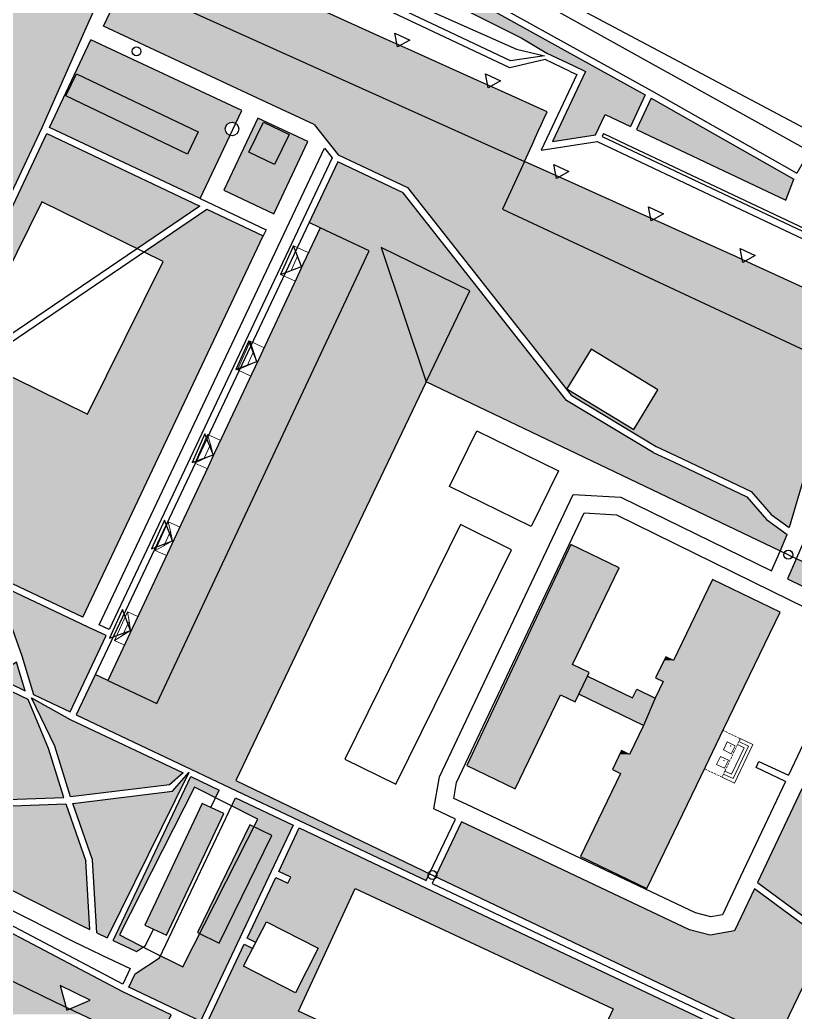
# Model space of a CAD drawing. Extents: x 1000 to 4000, y -4000 to -1000.
# Drawn here: x 2117.6 to 2291.1, y -2669 to -2446.8 of the extents above; entities that cross this region are included whole.
import ezdxf

# ---------------------------------------------------------------- set-up
doc = ezdxf.new("R2010")
doc.units = 0
doc.header["$MEASUREMENT"] = 0
doc.linetypes.add('DASHED', pattern=[0.75, 0.5, -0.25])
for name, color, linetype in [('7', 7, 'CONTINUOUS'), ('AVTOSTOYANKI', 150, 'CONTINUOUS'), ('DOR_DOROZHKA', 40, 'CONTINUOUS'), ('DOR_LESTNICA', 6, 'CONTINUOUS'), ('GRANICA_UCHASTKA', 7, 'CONTINUOUS'), ('MUSOR_PLOSHCHADKI', 34, 'CONTINUOUS'), ('OGRAZHDENIYA', 12, 'CONTINUOUS'), ('PL_DETSKAYA', 1, 'CONTINUOUS'), ('PL_SPORT', 5, 'CONTINUOUS'), ('PL_VORKAUT', 4, 'CONTINUOUS'), ('PROEZDY', 253, 'CONTINUOUS'), ('VOROTA_SHLAGBAUMY', 30, 'CONTINUOUS'), ('ZDANIYA', 250, 'CONTINUOUS'), ('ZDANIYA_OSM_DOP', 250, 'CONTINUOUS'), ('ZDANIYA_OSM_DOP_ZALIVKA', 252, 'CONTINUOUS'), ('ZDANIYA_ZALIVKA', 251, 'CONTINUOUS')]:
    doc.layers.add(name, color=color, linetype=linetype)
doc.layers.add('GREEN_AREAS', color=7, linetype='CONTINUOUS', true_color=0x91ce82)
doc.layers.add('подъезды', color=6, linetype='CONTINUOUS', lineweight=40)

msp = doc.modelspace()

# ---------------------------------------------------------------- hatches: boundary and pattern name
at = {"layer": 'GREEN_AREAS'}
h = msp.add_hatch(color=256, dxfattribs=at)
h.dxf.hatch_style = 1
h.paths.add_polyline_path([(2122.56, -2470.95), (2132.42, -2448.6), (2146.11, -2418.23), (2125.68, -2409.19), (2124.72, -2411.17), (2112.01, -2405.02), (2106.86, -2415.92), (2107.28, -2417.31), (2105.89, -2417.97), (2064.76, -2504.89), (2056.28, -2522.81), (2053.49, -2528.7), (2081.56, -2541.97), (2094.55, -2530.27), (2105.24, -2507.63)])
h.paths.add_polyline_path([(2074.83, -2514.77), (2064.3, -2509.86), (2068.38, -2501.12), (2069.83, -2498), (2071.22, -2495.01), (2077.55, -2481.43), (2079.01, -2478.28), (2080.39, -2475.32), (2087.16, -2460.79), (2088.61, -2457.69), (2090, -2454.68), (2096.5, -2440.73), (2097.93, -2437.67), (2099.35, -2434.62), (2106.18, -2419.95), (2107.6, -2416.89), (2109.02, -2413.84), (2111.48, -2408.57), (2122, -2413.47)], flags=16)
h.paths.add_polyline_path([(2068.87, -2496.31), (2069.51, -2498.41), (2067.47, -2499.38)], flags=16)
h = msp.add_hatch(color=256, dxfattribs=at)
h.dxf.hatch_style = 1
h.paths.add_polyline_path([(2148.23, -2441.45), (2153.24, -2430.31), (2158.34, -2418.99), (2152.14, -2415.04), (2150.03, -2419.28), (2136.33, -2448.23), (2170.77, -2464.37), (2183.47, -2470.29), (2188.88, -2477.04), (2204.38, -2484.38), (2240.98, -2530.89), (2260.06, -2542.35), (2264.52, -2544.47), (2281.28, -2552.41), (2285.77, -2557.61), (2289.84, -2560.52), (2293.47, -2548.12), (2296.6, -2536.14), (2302.81, -2525.26), (2302.46, -2525.1), (2225.61, -2489.2), (2230.59, -2478.53)])
h.paths.add_polyline_path([(2245.45, -2520.59), (2260.41, -2529.69), (2255.01, -2538.51), (2240.05, -2529.41)], flags=16)
h = msp.add_hatch(color=256, dxfattribs=at)
h.dxf.hatch_style = 1
h.paths.add_polyline_path([(2208.65, -2436.45), (2207.23, -2439.44), (2229.94, -2450.89), (2235.58, -2454.26), (2241.42, -2457.04), (2244.25, -2458.38), (2236.82, -2474.08), (2246.42, -2472.59), (2248.6, -2467.99), (2254.29, -2470.69), (2257.58, -2463.62)])
h = msp.add_hatch(color=256, dxfattribs=at)
h.dxf.hatch_style = 1
h.paths.add_polyline_path([(2164.63, -2472.7, -0.327028), (2163.58, -2471.26, -0.59543), (2165.9, -2470.01), (2167.26, -2467.14), (2133.49, -2451.32), (2124.24, -2470.91), (2157.93, -2486.86)])
h.paths.add_polyline_path([(2127.89, -2463.86), (2130.26, -2458.91), (2157.48, -2471.93), (2155.11, -2476.88)], flags=16)
h = msp.add_hatch(color=256, dxfattribs=at)
h.dxf.hatch_style = 1
h.paths.add_polyline_path([(2122.53, -2487.55), (2143.81, -2498.06), (2157.91, -2488.51), (2123.59, -2472.27), (2106.73, -2507.99), (2109.08, -2514.67)])
h.paths.add_polyline_path([(2127.89, -2463.86), (2130.26, -2458.91), (2157.48, -2471.93), (2155.11, -2476.88)], flags=16)
h = msp.add_hatch(color=256, dxfattribs=at)
h.dxf.hatch_style = 1
h.paths.add_polyline_path([(2258.89, -2464.36), (2255.65, -2471.34), (2289.08, -2487.17), (2290.88, -2482.52)])
h = msp.add_hatch(color=256, dxfattribs=at)
h.dxf.hatch_style = 1
h.paths.add_polyline_path([(2182.09, -2474.06), (2170.88, -2468.83), (2163.26, -2484.95), (2174.44, -2490.24)])
h.paths.add_polyline_path([(2168.83, -2476.42), (2172.12, -2469.72), (2177.86, -2472.53), (2174.57, -2479.23)], flags=16)
h = msp.add_hatch(color=256, dxfattribs=at)
h.dxf.hatch_style = 1
h.paths.add_polyline_path([(2208.56, -2527.84), (2198.45, -2497.81), (2218.33, -2507.47), (2208.56, -2527.84), (2287.8, -2565.73), (2289.37, -2562.03), (2284.75, -2558.73), (2280.36, -2553.63), (2263.88, -2545.82), (2259.35, -2543.67), (2239.97, -2532.03), (2203.42, -2485.58), (2188.76, -2478.64), (2182.33, -2492.23), (2184.83, -2493.4), (2195.82, -2498.56), (2148.26, -2599.88), (2137.27, -2594.72), (2134.47, -2593.4), (2130.2, -2602.43), (2155.84, -2614.58), (2164.68, -2618.77), (2180.1, -2626.09), (2208.55, -2639.56), (2209, -2638.6, -0.07016), (2208.96, -2638.32, -0.112534), (2209.06, -2637.89), (2165.97, -2617.16)])
h = msp.add_hatch(color=256, dxfattribs=at)
h.dxf.hatch_style = 1
h.paths.add_polyline_path([(2172.08, -2495.22), (2159.48, -2489.25), (2145.36, -2498.83), (2149.67, -2500.95), (2132.73, -2535.12), (2111.15, -2524.46), (2109.82, -2539.05), (2111.64, -2571.06), (2131.7, -2580.56)])
h = msp.add_hatch(color=256, dxfattribs=at)
h.dxf.hatch_style = 1
h.paths.add_polyline_path([(2218.33, -2507.47), (2198.45, -2497.81), (2208.56, -2527.84)])
h = msp.add_hatch(color=256, dxfattribs=at)
h.dxf.hatch_style = 1
h.paths.add_polyline_path([(2346.02, -2593.56), (2291.41, -2567.45), (2289.43, -2571.96), (2307.39, -2580.78), (2317.27, -2606.2), (2326.97, -2633.3)])
h = msp.add_hatch(color=256, dxfattribs=at)
h.dxf.hatch_style = 1
h.paths.add_polyline_path([(2136.93, -2584.69), (2132.87, -2582.77), (2112.23, -2573), (2118.01, -2589.23), (2120.62, -2597.9), (2128.84, -2601.79)])
h = msp.add_hatch(color=256, dxfattribs=at)
h.dxf.hatch_style = 1
h.paths.add_polyline_path([(2116.87, -2590.64), (2111.97, -2593.8), (2118.79, -2597.03)])
h = msp.add_hatch(color=256, dxfattribs=at)
h.dxf.hatch_style = 1
h.paths.add_polyline_path([(2119.42, -2598.99), (2110.34, -2594.7), (2083.66, -2600.85), (2078.93, -2610.83), (2102.24, -2621.85), (2127.41, -2620.91), (2123.97, -2609.98)])
h = msp.add_hatch(color=256, dxfattribs=at)
h.dxf.hatch_style = 1
h.paths.add_polyline_path([(2128.88, -2603.47), (2120.18, -2598.63), (2125.38, -2609.46), (2128.95, -2620.8), (2151.1, -2618.13), (2154.17, -2615.45)])
h = msp.add_hatch(color=256, dxfattribs=at)
h.dxf.hatch_style = 1
h.paths.add_polyline_path([(2127.9, -2622.39), (2101.93, -2623.36), (2078.16, -2612.12), (2072.27, -2619.7), (2131.52, -2649.69), (2133.26, -2650.51), (2132.36, -2635.2)])
h = msp.add_hatch(color=256, dxfattribs=at)
h.dxf.hatch_style = 1
h.paths.add_polyline_path([(2069.36, -2777.68), (2045.1, -2766.2), (2048.66, -2758.67), (2048.01, -2755.84), (1997.18, -2731.15), (2034.55, -2654.58), (2122.29, -2697.23), (2103.3, -2736.12, -0.179706), (2103.78, -2736.63), (2108.11, -2738.68), (2128.74, -2695.11), (2143, -2687.44), (2151.45, -2669.59), (2140.65, -2664.47), (2046.12, -2614.59), (1993.42, -2725.98), (1993.15, -2747.37), (1989.45, -2755.18), (1990.18, -2754.95), (1995.17, -2743.71), (2000, -2745.9), (2016.8, -2754.18), (2011.37, -2765.22), (2008.2, -2771.92), (2060.4, -2796.62)])
h.paths.add_polyline_path([(2052, -2790.3), (2024.43, -2777.79), (2031.33, -2762.68), (2058.89, -2775.19)], flags=16)
h.paths.add_polyline_path([(2053.54, -2644.79), (2058.52, -2634.46), (2064.29, -2637.24), (2067.18, -2638.63), (2065.85, -2633.79), (2072.59, -2637.07), (2067.98, -2639.01), (2071.06, -2640.5), (2084.83, -2647.13), (2087.76, -2648.54), (2086.43, -2643.7), (2093.17, -2646.99), (2088.56, -2648.93), (2091.68, -2650.43), (2107.55, -2658.08), (2109.81, -2659.17), (2108.48, -2654.33), (2115.22, -2657.61), (2110.61, -2659.55), (2113.06, -2660.74), (2125.66, -2666.81), (2127.92, -2667.9), (2126.59, -2663.06), (2133.34, -2666.34), (2128.73, -2668.28), (2131.18, -2669.47), (2140.84, -2674.12), (2135.86, -2684.45)], flags=16)
h = msp.add_hatch(color=256, dxfattribs=at)
h.dxf.hatch_style = 1
h.paths.add_polyline_path([(2155.43, -2615.38), (2151.74, -2619.56), (2129.44, -2622.26), (2133.84, -2634.9), (2134.81, -2651.25), (2137.13, -2652.35)])
h = msp.add_hatch(color=256, dxfattribs=at)
h.dxf.hatch_style = 1
h.paths.add_polyline_path([(2155.88, -2616.26), (2138.49, -2652.99), (2143.68, -2655.45), (2145.24, -2654.43), (2139.88, -2651.72), (2156.68, -2618.64), (2161.4, -2621.02), (2162.23, -2619.27)])
h = msp.add_hatch(color=256, dxfattribs=at)
h.dxf.hatch_style = 1
h.paths.add_polyline_path([(2216.43, -2626.4), (2210.92, -2638.04, -0.070597), (2210.96, -2638.32, -0.111525), (2210.87, -2638.75), (2303.18, -2682.76), (2326.19, -2634.92), (2292.63, -2619.04), (2282.7, -2640), (2298.59, -2651.73), (2298.15, -2652.33), (2311.63, -2658.78), (2302.17, -2678.45), (2288.69, -2672), (2298.15, -2652.33), (2297.7, -2652.93), (2282.05, -2641.38), (2277.59, -2650.79), (2272.09, -2651.75), (2267.48, -2650.57)])
h = msp.add_hatch(color=256, dxfattribs=at)
h.dxf.hatch_style = 1
h.paths.add_polyline_path([(2173.86, -2637.51), (2178.78, -2627.12), (2165.84, -2620.99), (2164.97, -2622.83), (2170.86, -2625.81), (2170.01, -2627.48), (2173.98, -2629.42), (2162.21, -2653.53), (2157.86, -2651.4), (2154.05, -2658.89), (2149.09, -2656.38), (2148.88, -2656.82), (2143.41, -2660.43), (2141.98, -2663.44), (2152.77, -2668.55), (2158.01, -2671.03)])
h = msp.add_hatch(color=256, dxfattribs=at)
h.dxf.hatch_style = 1
h.paths.add_polyline_path([(2179.95, -2668.75), (2192.65, -2641.31), (2250.38, -2668.28), (2237.52, -2695.86), (2219.68, -2687.36), (2219.2, -2688.52), (2222.32, -2689.99), (2237.66, -2697.26), (2236.48, -2699.74), (2240.61, -2701.7), (2243.63, -2695.31), (2244.99, -2695.95), (2241.97, -2702.34), (2254.48, -2708.26), (2257.59, -2701.67), (2261.71, -2692.96), (2252.39, -2688.55), (2248.48, -2696.55), (2241.93, -2693.38), (2250.73, -2675.33), (2257.28, -2678.51), (2253.05, -2687.2), (2262.32, -2691.59), (2262.68, -2690.73), (2271.91, -2671.22), (2208.58, -2641.24), (2180.14, -2627.76), (2175.54, -2637.48), (2178.24, -2638.75), (2177.6, -2640.11), (2174.9, -2638.83), (2168.45, -2652.46), (2170.43, -2653.4), (2172.82, -2648.77), (2184.39, -2654.71), (2179.26, -2664.68), (2167.68, -2658.74), (2169.74, -2654.73), (2167.81, -2653.82), (2159.36, -2671.67), (2171.03, -2677.19), (2217.21, -2699.04), (2221, -2691.03), (2218.63, -2689.91), (2218.26, -2690.81), (2202.97, -2683.96), (2204.6, -2680.28)])

# ---------------------------------------------------------------- linework, layer by layer
at = {"layer": '7', "color": 253, "linetype": 'Continuous', "lineweight": 0}
for centre in [(2276.73, -2609.43), (2275.2, -2612.66)]:
    msp.add_ellipse(centre, major_axis=(-0.029, 0.029), ratio=1, start_param=3.46271, end_param=9.745895, dxfattribs=at)
at = {"layer": 'AVTOSTOYANKI'}
msp.add_lwpolyline([(2156.68, -2618.64), (2139.88, -2651.72), (2146.7, -2655.17), (2154.05, -2658.89), (2170.86, -2625.81)], close=True, dxfattribs=at)
at = {"layer": 'DOR_DOROZHKA'}
msp.add_line((2172.72, -2493.86), (2172.08, -2495.22), dxfattribs=at)
at = {"layer": 'DOR_DOROZHKA', "linetype": 'Continuous', "lineweight": 0}
for p, q in [((2175.94, -2503.83), (2178.82, -2497.42)), ((2178.82, -2497.42), (2182.13, -2498.9)), ((2179.74, -2499.73), (2178.82, -2497.42)), ((2179.74, -2499.73), (2178.3, -2502.94)), ((2180.65, -2502.05), (2179.74, -2499.73)), ((2175.94, -2503.83), (2178.3, -2502.94)), ((2179.14, -2505.27), (2175.94, -2503.83)), ((2178.3, -2502.94), (2180.65, -2502.05)), ((2180.65, -2502.05), (2180.65, -2502.05)), ((2166.28, -2525.22), (2169.16, -2518.8)), ((2169.16, -2518.8), (2172.15, -2520.15)), ((2169.91, -2521.07), (2169.16, -2518.8)), ((2169.91, -2521.07), (2168.47, -2524.27)), ((2170.66, -2523.33), (2169.91, -2521.07)), ((2168.47, -2524.27), (2170.66, -2523.33)), ((2170.66, -2523.33), (2170.66, -2523.33)), ((2166.28, -2525.22), (2168.47, -2524.27)), ((2169.16, -2526.51), (2166.28, -2525.22)), ((2156.73, -2546.09), (2159.61, -2539.67)), ((2159.61, -2539.67), (2162.4, -2540.93)), ((2160.23, -2541.94), (2159.61, -2539.67)), ((2160.23, -2541.94), (2158.79, -2545.14)), ((2160.86, -2544.2), (2160.23, -2541.94)), ((2156.73, -2546.09), (2158.79, -2545.14)), ((2159.41, -2547.29), (2156.73, -2546.09)), ((2158.79, -2545.14), (2160.86, -2544.2)), ((2160.86, -2544.2), (2160.86, -2544.2)), ((2147.9, -2565.62), (2150.78, -2559.2)), ((2150.78, -2559.2), (2153.29, -2560.33)), ((2151.29, -2561.35), (2150.78, -2559.2)), ((2151.29, -2561.35), (2149.85, -2564.56)), ((2151.79, -2563.51), (2151.29, -2561.35)), ((2149.85, -2564.56), (2151.79, -2563.51)), ((2151.79, -2563.51), (2151.79, -2563.51)), ((2147.9, -2565.62), (2149.85, -2564.56)), ((2150.3, -2566.69), (2147.9, -2565.62)), ((2138.8, -2585.79), (2141.67, -2579.37)), ((2141.67, -2579.37), (2143.88, -2580.37)), ((2142.03, -2581.46), (2141.67, -2579.37)), ((2142.03, -2581.46), (2140.59, -2584.67)), ((2142.39, -2583.55), (2142.03, -2581.46)), ((2140.59, -2584.67), (2142.39, -2583.55)), ((2142.39, -2583.55), (2142.39, -2583.55)), ((2138.8, -2585.79), (2140.59, -2584.67)), ((2140.89, -2586.73), (2138.8, -2585.79)), ((2278.87, -2607.77), (2281.68, -2609.1)), ((2275.07, -2610.28), (2275.96, -2608.49)), ((2275.07, -2610.28), (2276.85, -2611.18)), ((2275.96, -2608.49), (2277.75, -2609.39)), ((2276.85, -2611.18), (2277.75, -2609.39)), ((2279.71, -2609.8), (2276.89, -2615.74)), ((2280.69, -2609.45), (2277.24, -2616.72)), ((2281.68, -2609.1), (2277.59, -2617.71)), ((2278.23, -2609.1), (2279.71, -2609.8)), ((2278.55, -2608.44), (2280.69, -2609.45)), ((2273.54, -2613.52), (2274.43, -2611.73)), ((2274.43, -2611.73), (2276.22, -2612.62)), ((2275.33, -2614.41), (2276.22, -2612.62)), ((2273.54, -2613.52), (2275.33, -2614.41)), ((2276.89, -2615.74), (2275.41, -2615.04)), ((2277.59, -2617.71), (2274.78, -2616.37)), ((2277.24, -2616.72), (2275.09, -2615.7))]:
    msp.add_line(p, q, dxfattribs=at)
at = {"layer": 'DOR_DOROZHKA', "linetype": 'DASHED', "lineweight": 0}
for p, q in [((2274.89, -2605.88), (2278.87, -2607.77)), ((2278.87, -2607.77), (2278.55, -2608.44)), ((2278.23, -2609.1), (2275.41, -2615.04)), ((2278.55, -2608.44), (2278.23, -2609.1)), ((2274.78, -2616.37), (2270.75, -2614.46)), ((2275.41, -2615.04), (2275.09, -2615.7)), ((2275.09, -2615.7), (2274.78, -2616.37))]:
    msp.add_line(p, q, dxfattribs=at)
at = {"layer": 'DOR_DOROZHKA'}
for points in [[(2240.78, -2458.39), (2235.17, -2455.73), (2227.24, -2457.56), (2157.68, -2424.64), (2159.89, -2419.98), (2152.14, -2415.04)], [(2228.76, -2453.38), (2235.01, -2454.91), (2227.41, -2455.98), (2159.68, -2423.93), (2160.68, -2421.83)], [(2209.29, -2435.09), (2258.92, -2462.66), (2291.54, -2481.17)], [(2208.65, -2436.45), (2257.58, -2463.62)], [(2081.56, -2541.97), (2094.55, -2530.27), (2105.24, -2507.63), (2122.56, -2470.95), (2132.42, -2448.6)], [(2157.93, -2486.86), (2124.24, -2470.91), (2133.49, -2451.32)], [(2229.94, -2450.89), (2235.58, -2454.26), (2241.42, -2457.04)], [(2258.89, -2464.36), (2290.88, -2482.52)], [(2236.82, -2474.08), (2246.42, -2472.59), (2248.6, -2467.99)], [(2183.47, -2470.29), (2188.88, -2477.04), (2204.38, -2484.38), (2240.98, -2530.89), (2260.06, -2542.35)], [(2106.73, -2507.99), (2123.59, -2472.27), (2157.91, -2488.51), (2111.06, -2520.26)], [(2248.24, -2472.25), (2247.93, -2472.91), (2314.56, -2504.45), (2314.87, -2503.8)], [(2234.26, -2475.99), (2246.81, -2474.05), (2315.28, -2506.45), (2316.92, -2502.97)], [(2185.79, -2475.59), (2187.52, -2477.75), (2137.57, -2583.34), (2135.32, -2582.27)], [(2259.35, -2543.67), (2239.97, -2532.03), (2203.42, -2485.58), (2188.76, -2478.64), (2138.6, -2584.66), (2130.2, -2602.43), (2155.84, -2614.58), (2164.68, -2618.77), (2180.1, -2626.09), (2208.55, -2639.56), (2215.08, -2625.76)], [(2157.93, -2486.86), (2172.72, -2493.86)], [(2131.7, -2580.56), (2111.64, -2571.06), (2109.82, -2539.05), (2111.39, -2521.85), (2159.48, -2489.25), (2172.08, -2495.22)], [(2263.88, -2545.82), (2280.36, -2553.63)], [(2264.52, -2544.47), (2281.28, -2552.41)], [(2284.75, -2558.73), (2289.37, -2562.03)], [(2285.77, -2557.61), (2289.84, -2560.52)], [(2120.62, -2597.9), (2128.84, -2601.79), (2136.93, -2584.69), (2132.87, -2582.77), (2112.23, -2573), (2118.01, -2589.23), (2120.62, -2597.9)], [(2118.79, -2597.03), (2116.87, -2590.64), (2111.97, -2593.8), (2118.79, -2597.03)], [(2119.42, -2598.99), (2110.34, -2594.7), (2083.66, -2600.85), (2078.93, -2610.83), (2102.24, -2621.85), (2127.41, -2620.91), (2123.97, -2609.98)], [(2142.31, -2659.23), (2140.64, -2662.77), (2046.12, -2612.89), (2016.48, -2598.86)], [(2120.18, -2598.63), (2128.88, -2603.47), (2154.17, -2615.45), (2151.1, -2618.13), (2128.95, -2620.8), (2125.38, -2609.46)], [(2078.16, -2612.12), (2101.93, -2623.36), (2127.9, -2622.39), (2132.36, -2635.2)], [(2289.01, -2617.33), (2282.41, -2614.21), (2283.05, -2612.85), (2289.66, -2615.97)], [(2093.04, -2731.54), (2103.18, -2736.34), (2108.11, -2738.68), (2128.74, -2695.11), (2143, -2687.44), (2151.45, -2669.59), (2140.65, -2664.47), (2046.12, -2614.59)], [(2133.84, -2634.9), (2129.44, -2622.26), (2151.74, -2619.56), (2155.43, -2615.38), (2137.13, -2652.35)], [(2138.49, -2652.99), (2155.88, -2616.26), (2162.23, -2619.27)], [(2216.43, -2626.4), (2209.9, -2640.2), (2273.23, -2670.18), (2303.7, -2684.6), (2327.01, -2635.31), (2326.19, -2634.93), (2292.63, -2619.04)], [(2165.84, -2620.99), (2178.78, -2627.12), (2173.86, -2637.51), (2158.01, -2671.03), (2152.77, -2668.55), (2141.98, -2663.44), (2143.41, -2660.43)], [(2159.36, -2671.67), (2167.81, -2653.82), (2169.77, -2654.75), (2170.41, -2653.39), (2168.45, -2652.46), (2174.9, -2638.83), (2177.6, -2640.11), (2178.24, -2638.75), (2175.54, -2637.48), (2180.14, -2627.76), (2208.58, -2641.24), (2271.91, -2671.22)], [(2282.7, -2640), (2298.59, -2651.73), (2297.7, -2652.93), (2282.05, -2641.38)]]:
    msp.add_lwpolyline(points, dxfattribs=at)
at = {"layer": 'DOR_LESTNICA'}
for points in [[(2241.42, -2457.04), (2244.25, -2458.38), (2236.82, -2474.08)], [(2240.78, -2458.39), (2242.25, -2459.09), (2234.26, -2475.99)], [(2257.58, -2463.62), (2254.29, -2470.69)], [(2258.89, -2464.36), (2255.65, -2471.34)], [(2259.35, -2543.67), (2263.88, -2545.82)], [(2260.06, -2542.35), (2264.52, -2544.47)], [(2281.28, -2552.41), (2285.77, -2557.61)], [(2280.36, -2553.63), (2284.75, -2558.73)], [(2123.97, -2609.98), (2119.42, -2598.99)], [(2125.38, -2609.46), (2120.18, -2598.63)], [(2134.81, -2651.25), (2133.84, -2634.9)], [(2133.26, -2650.51), (2132.36, -2635.2)]]:
    msp.add_lwpolyline(points, dxfattribs=at)
at = {"layer": 'GRANICA_UCHASTKA'}
msp.add_lwpolyline([(2215.17, -2429.55), (2323.93, -2487.32), (2371.51, -2514.34), (2416.1, -2541.42), (2541.6, -2610.34), (2624.62, -2657.13), (2639.32, -2666.33), (2673.18, -2683.13), (2708.1, -2702.41), (2707.24, -2708.94), (2704.89, -2715.99), (2689.52, -2746.82), (2635.63, -2849.5), (2588.55, -2942.53), (2535.16, -3045.19), (2525.18, -3046.4), (2519.22, -3048.53), (2500.94, -3059.41), (2494.48, -3061.55), (2486.58, -3066.22), (2386.51, -3017.28), (2312.77, -2983.8), (1995.98, -2833.83)], dxfattribs=at)
at = {"layer": 'GREEN_AREAS'}
for p, q in [((2184.83, -2493.4), (2182.33, -2492.23)), ((2137.27, -2594.72), (2134.47, -2593.4))]:
    msp.add_line(p, q, dxfattribs=at)
at = {"layer": 'MUSOR_PLOSHCHADKI'}
msp.add_circle((2165.08, -2471.26), 1.5, dxfattribs=at)
at = {"layer": 'OGRAZHDENIYA'}
for points in [[(2208.56, -2527.84), (2218.33, -2507.47), (2198.45, -2497.81), (2208.56, -2527.84)], [(2303.18, -2682.76), (2326.56, -2634.15), (2346.02, -2593.56), (2289.61, -2566.59), (2208.56, -2527.84), (2165.97, -2617.16), (2209.78, -2638.24), (2303.18, -2682.76)]]:
    msp.add_lwpolyline(points, dxfattribs=at)
at = {"layer": 'PL_DETSKAYA'}
for points in [[(2122.53, -2487.55), (2105.59, -2521.72), (2132.73, -2535.12), (2149.67, -2500.95)], [(2245.45, -2520.59), (2240.05, -2529.41), (2255.01, -2538.51), (2260.41, -2529.69)], [(2172.82, -2648.77), (2184.39, -2654.71), (2179.26, -2664.68), (2167.68, -2658.74), (2170.15, -2653.94)], [(2288.69, -2672), (2302.17, -2678.45), (2311.63, -2658.78), (2298.15, -2652.33)]]:
    msp.add_lwpolyline(points, close=True, dxfattribs=at)
at = {"layer": 'PL_SPORT'}
for points in [[(2216.2, -2559.84), (2190.32, -2612.36), (2201.77, -2617.97), (2227.65, -2565.46)], [(2237.52, -2695.86), (2219.68, -2687.36), (2218.78, -2689.54), (2218.26, -2690.81), (2202.97, -2683.96), (2204.6, -2680.28), (2179.95, -2668.75), (2192.65, -2641.31), (2250.38, -2668.28)]]:
    msp.add_lwpolyline(points, close=True, dxfattribs=at)
at = {"layer": 'PL_VORKAUT'}
msp.add_lwpolyline([(2232.05, -2560.28), (2213.74, -2551.28), (2219.88, -2538.83), (2238.19, -2547.83)], close=True, dxfattribs=at)
at = {"layer": 'PROEZDY'}
for p, q in [((2163.26, -2484.95), (2174.44, -2490.24)), ((2161.55, -2488.57), (2161.55, -2488.57))]:
    msp.add_line(p, q, dxfattribs=at)
for points in [[(2183.47, -2470.29), (2170.77, -2464.37), (2136.33, -2448.23), (2150.03, -2419.28), (2152.14, -2415.04)], [(2132.42, -2448.6), (2146.11, -2418.23)], [(2160.68, -2421.83), (2203.71, -2442.2), (2228.76, -2453.38)], [(2209.29, -2435.09), (2211, -2431.48), (2230.8, -2440.86), (2294.33, -2476.25), (2291.54, -2481.17)], [(2208.65, -2436.45), (2207.23, -2439.44), (2229.94, -2450.89)], [(2157.93, -2486.86), (2167.26, -2467.14), (2133.49, -2451.32)], [(2248.6, -2467.99), (2254.29, -2470.69)], [(2174.44, -2490.24), (2182.09, -2474.06), (2170.88, -2468.83), (2163.26, -2484.95)], [(2248.24, -2472.25), (2253.27, -2474.63), (2289.31, -2491.7), (2314.87, -2503.8)], [(2255.65, -2471.34), (2289.08, -2487.17), (2290.88, -2482.52)], [(2135.32, -2582.27), (2176.02, -2496.25), (2185.79, -2475.59)], [(2161.55, -2488.57), (2161.55, -2488.57)], [(2131.7, -2580.56), (2172.08, -2495.22)], [(2326.7, -2513.41), (2316.34, -2508.5), (2309.18, -2512.42), (2303.73, -2523.65), (2296.6, -2536.14), (2293.47, -2548.12), (2289.84, -2560.52)], [(2215.08, -2625.76), (2210.24, -2623.46), (2211.52, -2616.34), (2241.46, -2553.09), (2252.16, -2553.68), (2285.84, -2570.2), (2287.77, -2565.8), (2289.37, -2562.03)], [(2289.01, -2617.33), (2278.93, -2638.62), (2274.86, -2647.2), (2272.25, -2647.66), (2268.85, -2646.79), (2217.47, -2622.47), (2214.72, -2621.16), (2215.36, -2617.57), (2243.92, -2557.23), (2251.13, -2557.63), (2285.95, -2574.71), (2304.81, -2583.97), (2298.26, -2597.8), (2289.66, -2615.97)], [(2292.91, -2563.92), (2291.44, -2567.38), (2289.43, -2571.96), (2307.39, -2580.78)], [(2016.48, -2598.86), (2019.69, -2599.9), (2069.47, -2622.76), (2129.76, -2653.28), (2133.31, -2654.97), (2136.1, -2656.29), (2142.31, -2659.23)], [(2160.36, -2623.21), (2162.23, -2619.27)], [(2292.63, -2619.04), (2282.7, -2640)], [(2072.27, -2619.7), (2131.52, -2649.69), (2133.26, -2650.51)], [(2143.41, -2660.43), (2148.88, -2656.82), (2165.84, -2620.99)], [(2282.05, -2641.38), (2277.59, -2650.79), (2272.09, -2651.75), (2267.48, -2650.57), (2216.43, -2626.4)], [(2138.49, -2652.99), (2143.68, -2655.45), (2145.74, -2654.1), (2147.5, -2650.39)], [(2134.81, -2651.25), (2137.13, -2652.35)]]:
    msp.add_lwpolyline(points, dxfattribs=at)
at = {"layer": 'VOROTA_SHLAGBAUMY'}
for centre in [(2143.7, -2453.89), (2289.61, -2566.59), (2209.96, -2638.32)]:
    msp.add_circle(centre, 1, dxfattribs=at)
at = {"layer": 'ZDANIYA'}
for points in [[(2225.43, -2462.82), (2220.06, -2460.4), (2205.16, -2453.69), (2199.81, -2451.28), (2184.64, -2444.45), (2179.36, -2442.07), (2163.81, -2435.07), (2158.46, -2432.66), (2153.24, -2430.31), (2148.23, -2441.45), (2230.59, -2478.53), (2231.77, -2475.91), (2232.32, -2474.69), (2232.97, -2473.23), (2233.63, -2471.77), (2234.29, -2470.32), (2234.95, -2468.86), (2235.6, -2467.4)], [(2157.48, -2471.93), (2155.11, -2476.88), (2127.89, -2463.86), (2130.26, -2458.91)], [(2302.46, -2525.1), (2307.93, -2513.55), (2302.15, -2510.92), (2298.35, -2509.18), (2281.51, -2501.51), (2278.02, -2499.92), (2270.03, -2496.28), (2261.17, -2492.29), (2257.28, -2490.54), (2240.41, -2482.95), (2230.59, -2478.53), (2225.61, -2489.2)], [(2150.62, -2566.28), (2144.2, -2579.96), (2142.71, -2583.14), (2141.21, -2586.32), (2137.27, -2594.72), (2148.26, -2599.88), (2195.82, -2498.56), (2184.83, -2493.4), (2182.45, -2498.49), (2180.97, -2501.64), (2179.46, -2504.86), (2172.47, -2519.74), (2170.98, -2522.92), (2169.48, -2526.1), (2162.72, -2540.52), (2161.18, -2543.79), (2159.73, -2546.88), (2153.61, -2559.92), (2152.11, -2563.1)], [(2251.77, -2569.51), (2240.93, -2564.27), (2217.64, -2613.78), (2228.48, -2619.01), (2238.64, -2597.92), (2241.89, -2599.49), (2242.7, -2597.8), (2244.63, -2593.79), (2245.02, -2592.98), (2241.32, -2591.2)], [(2259.83, -2598.67), (2257.21, -2604.8), (2254.08, -2611.28), (2252.3, -2610.42), (2250.24, -2614.69), (2252.08, -2615.57), (2243.12, -2634.16), (2257.94, -2641.3), (2271.07, -2614.05), (2275.2, -2605.47), (2287.76, -2579.41), (2272.62, -2572.12), (2263.89, -2590.25), (2262.21, -2589.44), (2259.92, -2594.18), (2261.6, -2594.99)], [(2257.21, -2604.8), (2242.7, -2597.8), (2244.63, -2593.79), (2254.73, -2598.66), (2255.69, -2596.67), (2259.83, -2598.67)], [(2145.6, -2649.5), (2150.41, -2651.76), (2163.22, -2624.55), (2158.4, -2622.29)], [(2162.21, -2653.53), (2173.98, -2629.42), (2169.09, -2627.03), (2157.32, -2651.14)], [(2135.86, -2684.45), (2140.84, -2674.12), (2131.18, -2669.47), (2125.66, -2666.81), (2113.06, -2660.74), (2107.55, -2658.08), (2091.68, -2650.43), (2084.83, -2647.13), (2071.06, -2640.5), (2064.29, -2637.24), (2058.52, -2634.46), (2053.54, -2644.79)]]:
    msp.add_lwpolyline(points, close=True, dxfattribs=at)
at = {"layer": 'ZDANIYA_OSM_DOP'}
msp.add_lwpolyline([(2172.12, -2469.72), (2177.86, -2472.53), (2174.57, -2479.23), (2168.83, -2476.42)], close=True, dxfattribs=at)
at = {"layer": 'ZDANIYA_OSM_DOP_ZALIVKA'}
for points in [[(2170.74, -2472.53), (2177.86, -2472.53), (2172.12, -2469.72)], [(2168.83, -2476.42), (2175.95, -2476.42), (2170.74, -2472.53), (2177.86, -2472.53)], [(2174.57, -2479.23), (2174.57, -2479.23), (2168.83, -2476.42), (2175.95, -2476.42)]]:
    msp.add_solid(points, dxfattribs=at)
at = {"layer": 'ZDANIYA_ZALIVKA'}
for points in [[(2170.07, -2451.28), (2199.81, -2451.28), (2154.91, -2444.45), (2184.64, -2444.45)], [(2175.43, -2453.69), (2205.16, -2453.69), (2170.07, -2451.28), (2199.81, -2451.28)], [(2190.33, -2460.4), (2220.06, -2460.4), (2175.43, -2453.69), (2205.16, -2453.69)], [(2127.89, -2463.86), (2140.62, -2463.86), (2130.26, -2458.91)], [(2195.7, -2462.82), (2225.43, -2462.82), (2190.33, -2460.4), (2220.06, -2460.4)], [(2144.74, -2471.93), (2157.48, -2471.93), (2127.89, -2463.86), (2140.62, -2463.86)], [(2205.87, -2467.4), (2235.6, -2467.4), (2195.7, -2462.82), (2225.43, -2462.82)], [(2209.11, -2468.86), (2234.95, -2468.86), (2205.87, -2467.4), (2235.6, -2467.4)], [(2212.36, -2470.32), (2234.29, -2470.32), (2209.11, -2468.86), (2234.95, -2468.86)], [(2215.6, -2471.77), (2233.63, -2471.77), (2212.36, -2470.32), (2234.29, -2470.32)], [(2155.11, -2476.88), (2155.11, -2476.88), (2144.74, -2471.93), (2157.48, -2471.93)], [(2218.84, -2473.23), (2232.97, -2473.23), (2215.6, -2471.77), (2233.63, -2471.77)], [(2222.07, -2474.69), (2232.32, -2474.69), (2218.84, -2473.23), (2232.97, -2473.23)], [(2224.77, -2475.91), (2231.77, -2475.91), (2222.07, -2474.69), (2232.32, -2474.69)], [(2230.59, -2478.53), (2230.59, -2478.53), (2224.77, -2475.91), (2231.77, -2475.91)], [(2228.53, -2482.95), (2240.41, -2482.95), (2230.59, -2478.53)], [(2225.61, -2489.2), (2254.3, -2489.2), (2228.53, -2482.95), (2240.41, -2482.95)], [(2228.48, -2490.54), (2257.28, -2490.54), (2225.61, -2489.2), (2254.3, -2489.2)], [(2232.22, -2492.29), (2261.17, -2492.29), (2228.48, -2490.54), (2257.28, -2490.54)], [(2240.76, -2496.28), (2270.03, -2496.28), (2232.22, -2492.29), (2261.17, -2492.29)], [(2182.45, -2498.49), (2195.68, -2498.49), (2184.83, -2493.4)], [(2248.56, -2499.92), (2278.02, -2499.92), (2240.76, -2496.28), (2270.03, -2496.28)], [(2180.97, -2501.64), (2194.38, -2501.64), (2182.41, -2498.56), (2195.82, -2498.56)], [(2182.41, -2498.56), (2195.82, -2498.56), (2182.45, -2498.49), (2195.68, -2498.49)], [(2179.46, -2504.86), (2192.87, -2504.86), (2180.97, -2501.64), (2194.38, -2501.64)], [(2251.96, -2501.51), (2281.51, -2501.51), (2248.56, -2499.92), (2278.02, -2499.92)], [(2268.39, -2509.18), (2298.35, -2509.18), (2251.96, -2501.51), (2281.51, -2501.51)], [(2172.47, -2519.74), (2185.88, -2519.74), (2179.46, -2504.86), (2192.87, -2504.86)], [(2272.09, -2510.92), (2302.15, -2510.92), (2268.39, -2509.18), (2298.35, -2509.18)], [(2277.74, -2513.55), (2307.93, -2513.55), (2272.09, -2510.92), (2302.15, -2510.92)], [(2302.46, -2525.1), (2302.46, -2525.1), (2277.74, -2513.55), (2307.93, -2513.55)], [(2170.98, -2522.92), (2184.39, -2522.92), (2172.47, -2519.74), (2185.88, -2519.74)], [(2169.48, -2526.1), (2182.89, -2526.1), (2170.98, -2522.92), (2184.39, -2522.92)], [(2162.72, -2540.52), (2176.12, -2540.52), (2169.48, -2526.1), (2182.89, -2526.1)], [(2161.18, -2543.79), (2174.59, -2543.79), (2162.72, -2540.52), (2176.12, -2540.52)], [(2159.73, -2546.88), (2173.14, -2546.88), (2161.18, -2543.79), (2174.59, -2543.79)], [(2153.61, -2559.92), (2167.02, -2559.92), (2159.73, -2546.88), (2173.14, -2546.88)], [(2152.11, -2563.1), (2165.52, -2563.1), (2153.61, -2559.92), (2167.02, -2559.92)], [(2150.62, -2566.28), (2164.03, -2566.28), (2152.11, -2563.1), (2165.52, -2563.1)], [(2238.46, -2569.51), (2251.77, -2569.51), (2240.93, -2564.27)], [(2144.2, -2579.96), (2157.61, -2579.96), (2150.62, -2566.28), (2164.03, -2566.28)], [(2228.26, -2591.2), (2241.32, -2591.2), (2238.46, -2569.51), (2251.77, -2569.51)], [(2269.11, -2579.41), (2287.76, -2579.41), (2272.62, -2572.12)], [(2264.28, -2589.44), (2282.93, -2589.44), (2269.11, -2579.41), (2287.76, -2579.41)], [(2142.71, -2583.14), (2156.11, -2583.14), (2144.2, -2579.96), (2157.61, -2579.96)], [(2141.21, -2586.32), (2154.62, -2586.32), (2142.71, -2583.14), (2156.11, -2583.14)], [(2137.27, -2594.72), (2150.68, -2594.72), (2141.21, -2586.32), (2154.62, -2586.32)], [(2259.92, -2594.18), (2280.64, -2594.18), (2261.82, -2590.25), (2282.53, -2590.25)], [(2261.82, -2590.25), (2263.89, -2590.25), (2262.21, -2589.44)], [(2263.89, -2590.25), (2282.53, -2590.25), (2264.28, -2589.44), (2282.93, -2589.44)], [(2227.43, -2592.98), (2245.02, -2592.98), (2228.26, -2591.2), (2241.32, -2591.2)], [(2148.26, -2599.88), (2148.26, -2599.88), (2137.27, -2594.72), (2150.68, -2594.72)], [(2225.16, -2597.8), (2242.7, -2597.8), (2227.05, -2593.79), (2244.63, -2593.79)], [(2227.05, -2593.79), (2244.63, -2593.79), (2227.43, -2592.98), (2245.02, -2592.98)], [(2243.24, -2596.67), (2250.61, -2596.67), (2244.63, -2593.79)], [(2259.83, -2598.67), (2278.48, -2598.67), (2261.6, -2594.99), (2280.25, -2594.99)], [(2261.6, -2594.99), (2280.25, -2594.99), (2259.92, -2594.18), (2280.64, -2594.18)], [(2242.7, -2597.8), (2252.97, -2597.8), (2243.24, -2596.67), (2250.61, -2596.67)], [(2255.14, -2597.8), (2258.05, -2597.8), (2255.69, -2596.67)], [(2217.64, -2613.78), (2230.99, -2613.78), (2224.36, -2599.49), (2237.88, -2599.49)], [(2224.36, -2599.49), (2237.88, -2599.49), (2225.1, -2597.92), (2238.64, -2597.92)], [(2225.1, -2597.92), (2242.64, -2597.92), (2225.16, -2597.8), (2242.7, -2597.8)], [(2241.89, -2599.49), (2241.89, -2599.49), (2238.64, -2597.92), (2242.64, -2597.92)], [(2244.46, -2598.66), (2254.73, -2598.66), (2242.7, -2597.8), (2252.97, -2597.8)], [(2244.49, -2598.67), (2259.83, -2598.67), (2244.46, -2598.66), (2259.81, -2598.66)], [(2257.21, -2604.8), (2257.21, -2604.8), (2244.49, -2598.67), (2259.83, -2598.67)], [(2254.73, -2598.66), (2259.81, -2598.66), (2255.14, -2597.8), (2258.05, -2597.8)], [(2257.21, -2604.8), (2275.53, -2604.8), (2259.83, -2598.67), (2278.48, -2598.67)], [(2254.49, -2610.42), (2272.82, -2610.42), (2256.88, -2605.47), (2275.2, -2605.47)], [(2256.88, -2605.47), (2275.2, -2605.47), (2257.21, -2604.8), (2275.53, -2604.8)], [(2251.88, -2611.28), (2254.08, -2611.28), (2252.3, -2610.42)], [(2254.08, -2611.28), (2272.4, -2611.28), (2254.49, -2610.42), (2272.82, -2610.42)], [(2250.55, -2614.05), (2271.07, -2614.05), (2251.88, -2611.28), (2272.4, -2611.28)], [(2228.48, -2619.01), (2228.48, -2619.01), (2217.64, -2613.78), (2230.99, -2613.78)], [(2250.24, -2614.69), (2270.76, -2614.69), (2250.55, -2614.05), (2271.07, -2614.05)], [(2252.08, -2615.57), (2270.34, -2615.57), (2250.24, -2614.69), (2270.76, -2614.69)], [(2243.12, -2634.16), (2261.38, -2634.16), (2252.08, -2615.57), (2270.34, -2615.57)], [(2157.34, -2624.55), (2163.22, -2624.55), (2158.4, -2622.29)], [(2145.6, -2649.5), (2151.48, -2649.5), (2157.34, -2624.55), (2163.22, -2624.55)], [(2167.92, -2629.42), (2173.98, -2629.42), (2169.09, -2627.03)], [(2157.32, -2651.14), (2163.38, -2651.14), (2167.92, -2629.42), (2173.98, -2629.42)], [(2257.94, -2641.3), (2257.94, -2641.3), (2243.12, -2634.16), (2261.38, -2634.16)], [(2150.41, -2651.76), (2150.41, -2651.76), (2145.6, -2649.5), (2151.48, -2649.5)], [(2162.21, -2653.53), (2162.21, -2653.53), (2157.32, -2651.14), (2163.38, -2651.14)], [(2099.24, -2666.81), (2125.66, -2666.81), (2086.64, -2660.74), (2113.06, -2660.74)], [(2104.76, -2669.47), (2131.18, -2669.47), (2099.24, -2666.81), (2125.66, -2666.81)]]:
    msp.add_solid(points, dxfattribs=at)
at = {"layer": 'подъезды', "lineweight": 30}
for p, q in [((2202.16, -2452.89), (2201.54, -2449.79)), ((2201.54, -2449.79), (2204.92, -2451.34)), ((2204.92, -2451.34), (2202.16, -2452.89)), ((2222.43, -2462.02), (2221.81, -2458.91)), ((2221.81, -2458.91), (2225.19, -2460.46)), ((2225.19, -2460.46), (2222.43, -2462.02)), ((2237.73, -2482.32), (2237.12, -2479.21)), ((2237.12, -2479.21), (2240.49, -2480.76)), ((2240.49, -2480.76), (2237.73, -2482.32)), ((2258.91, -2491.83), (2258.29, -2488.72)), ((2258.29, -2488.72), (2261.66, -2490.27)), ((2261.66, -2490.27), (2258.91, -2491.83)), ((2178.82, -2497.42), (2175.94, -2503.83)), ((2180.65, -2502.05), (2178.82, -2497.42)), ((2279.45, -2501.13), (2278.83, -2498.02)), ((2278.83, -2498.02), (2282.21, -2499.57)), ((2282.21, -2499.57), (2279.45, -2501.13)), ((2175.94, -2503.83), (2180.66, -2502.08)), ((2168.82, -2518.66), (2165.94, -2525.08)), ((2170.64, -2523.3), (2168.82, -2518.66)), ((2165.94, -2525.08), (2170.66, -2523.33)), ((2159.02, -2539.54), (2156.14, -2545.95)), ((2160.85, -2544.17), (2159.02, -2539.54)), ((2156.14, -2545.95), (2160.86, -2544.2)), ((2149.96, -2558.84), (2147.08, -2565.26)), ((2151.78, -2563.48), (2149.96, -2558.84)), ((2147.08, -2565.26), (2151.79, -2563.51)), ((2140.55, -2578.88), (2137.67, -2585.3)), ((2142.37, -2583.52), (2140.55, -2578.88)), ((2137.67, -2585.3), (2142.39, -2583.55)), ((2133.34, -2666.34), (2126.59, -2663.06)), ((2126.59, -2663.06), (2128.1, -2668.55)), ((2128.1, -2668.55), (2133.34, -2666.34))]:
    msp.add_line(p, q, dxfattribs=at)

doc.saveas('drawing.dxf')
